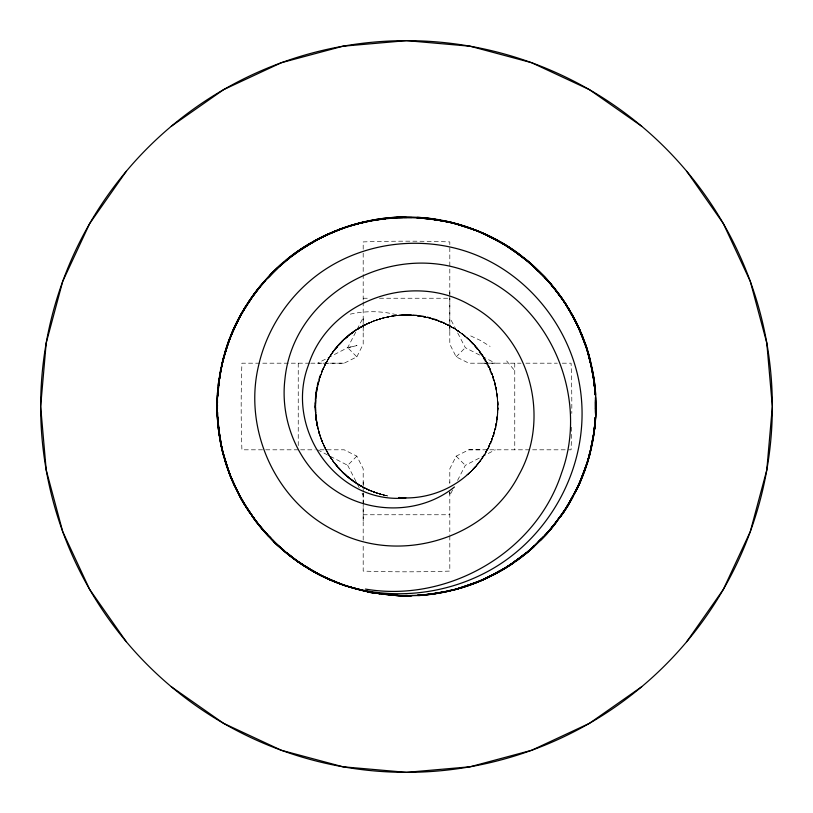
<?xml version="1.0" encoding="UTF-8"?>
<svg xmlns="http://www.w3.org/2000/svg" width="813" height="813" viewBox="0 0 813 813"><rect width="100%" height="100%" fill="white"/><g stroke="black" fill="none" stroke-linecap="round" stroke-linejoin="round"><path stroke-width="0.61" stroke-dasharray="4.07 3.05" d="M363.187 520.848L363.187 505.076M363.187 503.857L363.187 492.841M363.187 491.57L363.198 468.847L356.846 456.154L344.153 449.802L318.899 449.813M449.813 295.79L449.802 344.153L456.154 356.846L468.847 363.198L495.361 363.187L465.321 347.679L449.813 317.639M449.813 294.58L449.813 292.152M497.688 399.447L497.902 409.752L496.956 420.026C502.627 384.722 485.259 347.283 454.701 328.767C506.214 358.116 512.454 438.024 466.723 475.259C502.251 445.656 508.257 388.38 479.894 351.917C454.162 315.861 401.043 304.245 362.608 326.257C389.813 311.227 424.62 311.399 451.581 326.917L442.333 322.344L432.607 318.848L422.577 316.46M365.85 324.57C354.539 330.352 344.377 338.289 336.186 348.005C355.311 324.854 386.134 312.344 415.971 315.525C374.498 310.546 332.151 337.761 319.682 377.74L320.759 374.671C309.316 404.783 315.464 440.585 336.308 465.138C308.269 432.618 308.147 380.535 336.196 347.994L330.048 356.297L324.875 365.23L330.048 356.297M317.72 384.529C308.849 419.142 322.578 457.983 351.196 479.355L343.35 472.658L336.297 465.127C348.431 479.416 364.854 490.229 383.086 494.853M316.989 387.699L319.682 377.72M323.472 368.126L320.749 374.681L324.885 365.21M326.501 362.171L322.009 371.48L317.761 384.336C320.729 373.33 325.342 362.73 331.999 353.442L326.491 362.181C334.895 347.151 347.486 334.509 362.618 326.257L353.848 331.714M356.846 356.846L363.198 344.153L363.187 317.639L347.679 347.679L317.639 363.187L344.153 363.198L356.846 356.846L347.679 347.679L357.009 345.555L347.679 347.679M571.651 427.232A566.519 252.813 -90 0 1 571.082 449.813L468.847 449.802L456.154 456.154L449.802 468.847L449.813 484.518L449.813 481.957M457.597 480.371L465.321 465.321L495.361 449.813M452.597 490.005L449.813 495.361L449.813 491.743M330.169 356.104C294.387 405.799 325.424 483.786 385.392 495.361C292.731 474.721 292.589 338.818 385.016 317.598C477.15 294.316 538.785 415.301 465.788 476.144M481.997 458.136C489.67 446.693 494.792 433.644 496.956 420.036C493.654 441.154 483.013 461.215 466.753 475.178M475.686 466.316L481.987 458.146L477.77 463.827L468.512 473.735M338.452 345.383L331.989 353.452L343.391 340.301L353.858 331.704L345.759 338.117L338.452 345.383L345.759 338.117M317.639 449.813L347.679 465.321L356.846 456.154M456.154 356.846L465.321 347.679M466.713 475.158C500.351 447.059 507.739 393.949 483.684 357.425C461.754 321.846 414.193 305.698 375.139 320.586C290.932 350.047 298.056 475.93 385.199 495.31M465.94 476.012C510.401 440.372 507.424 364.498 460.249 332.497M466.56 475.28L470.849 471.499M351.236 333.625C362.293 325.393 375.088 319.631 388.584 316.806M359.61 327.974C388.279 310.647 426.388 310.871 454.711 328.777L445.636 323.838L429.294 317.924C456.042 324.783 479.03 344.275 490.168 369.539M359.803 327.852L368.96 323.096M378.391 319.458L388.38 316.846M381.673 318.472C424.101 305.729 473.136 328.869 490.249 369.732C506.265 405.199 496.397 450.189 466.591 475.32C498.288 448.695 507.139 399.772 487.251 363.543C468.146 326.379 421.967 306.592 381.876 318.411C293.778 341.988 293.747 470.961 381.836 494.578M350.281 314.143C366.267 310.627 383.035 310.84 398.797 315.363A91.463 91.463 0 0 1 460.26 332.507L451.571 326.917L442.323 322.344M395.372 315.718L398.594 315.383M363.187 298.239L369.468 298.239M379.508 298.239L448.563 298.239M309.59 363.187L241.918 363.187A566.519 252.813 -90 0 0 241.918 449.813L264.449 449.813M310.851 363.187L344.153 363.198M481.957 363.187L521.021 363.187M525.899 363.187L557.342 363.187M562.322 363.187L571.082 363.187A566.519 252.813 -90 0 1 571.803 413.411M265.699 449.813L298.239 449.813M300.647 449.813L315.21 449.813M363.187 514.761L449.813 514.761M468.847 449.802L481.957 449.813M402.008 315.149L412.343 315.22M405.646 315.038L415.961 315.525L429.305 317.924M415.961 315.525L426.164 317.172L436.093 319.956M384.143 495.127L387.588 495.95M387.415 495.889C376.643 493.572 366.348 489.274 357.019 483.42L365.982 488.501L375.474 492.536L385.362 495.483M385.159 495.442L372.273 491.316L382.039 494.629C346.236 485.056 318.564 451.977 315.434 415.057L316.979 425.26L319.672 435.24M470.737 335.921L480.707 340.586L490.097 346.399M372.263 491.306C357.344 485.158 344.082 475.168 334.143 462.455M343.36 472.668L351.216 479.365L359.753 485.117M351.216 479.365L357.009 483.41M456.154 456.154L465.321 465.321M470.89 341.541L477.8 349.204M334.275 462.617L341.054 470.392M506.672 360.962L513.714 369.468M338.696 467.882C329.529 457.587 322.68 445.341 318.706 432.13M479.782 351.765L485.473 360.372M359.295 487.871L347.679 465.321M362.08 493.217L363.187 495.361M322.151 441.866L326.674 451.134M488.806 366.622C494.711 379.071 497.841 392.74 497.963 406.51M316.989 425.28C314.275 411.774 314.519 397.709 317.771 384.325L315.83 394.478L315.058 404.762L315.444 415.077M315.83 418.502L317.029 425.484M514.761 363.187L514.761 449.813M449.813 294.479L449.813 241.918A566.519 252.813 0 0 0 363.187 241.918L363.187 251.928M449.813 298.239L449.813 331.043M449.813 492.048L449.813 534.781M449.813 536.001L449.813 571.082A566.519 252.813 0 0 1 363.187 571.082L363.187 543.541M363.187 253.158L363.187 300.759M363.187 301.857L363.187 331.043M363.187 481.957L363.187 488.267M363.187 493.308L363.187 542.322M298.239 363.187L298.239 448.563"/><path stroke-width="1.22" d="M217.478 404.884L217.173 413.624L218.27 423.553M217.782 396.144L219.032 381.246M595.106 418.502L594.669 428.593L591.559 444.721M595.543 408.411L595.482 397.069M595.136 417.77L594.618 429L593.185 436.357M595.543 409.041L595.523 397.821M594.405 427.74L593.947 434.04L590.645 448.827L593.541 436.642L594.415 426.693M594.679 423.959L595.136 417.658M595.502 412.618L595.492 400.026M219.124 378.512C207.854 451.53 243.351 528.46 306.237 567.25C362.11 603.337 436.967 601.508 493.623 568.155C551.001 534.283 586.63 467.709 581.6 401.083C576.874 334.661 531.072 273.615 467.882 251.939C414.213 233.677 351.236 244.51 308.442 282.223C283.574 303.96 265.78 333.554 258.534 365.799C243.087 430.443 276.318 503.023 336.704 531.651C400.118 564.639 486.499 539.019 519.029 474.67C551.62 416.663 529.283 335.261 469.416 304.733C411.612 271.41 328.584 300.729 308.351 365.311C284.398 428.512 336.846 504.568 405.839 497.963L398.97 497.526M594.74 422.953L595.177 417.973M595.502 414.244L595.502 401.785M219.063 382.151L217.122 401.002L217.457 408.573M219.317 379.641C225.486 334.214 249.235 291.298 284.56 262.02M594.394 426.886C587.189 510.554 516.814 583.521 433.42 593.541M594.71 424.406L595.665 416.978L595.512 408.238M218.351 388.004L217.356 395.525L217.478 403.096M218.687 385.504L219.185 381.744M219.51 379.244L219.845 376.734M220.171 374.234L221.004 367.974L228.636 341.257L235.404 326.298M218.331 387.659L217.478 396.348M218.677 385.189L219.022 382.71M219.551 379L219.896 376.531M220.242 374.051C224.195 349.936 233.087 326.287 246.563 305.84M219.48 378.787L219.927 376.328M220.374 373.878L223.057 359.122L231.847 333.086L238.636 319.722M591.081 447.201L589.405 455.88L580.218 482.109L574.344 493.288M589.384 455.981L592.718 438.817M590.096 451.296L587.901 461.154L577.952 487.109L573.622 494.812M590.096 451.225L587.22 463.39L577.088 488.928L569.608 501.916M225.15 351.663C248.758 270.648 330.576 212.66 414.833 217.223C499.172 220.079 575.574 285.038 591.966 367.811C610.035 450.239 565.97 540.33 489.812 576.661C417.719 612.596 323.604 596.386 269.296 536.458M236.441 323.991L240.089 315.942L255.119 292.568L262.609 284.011M239.774 317.497L244.296 308.594L252.233 297.375M580.299 481.916L567.565 506.265L562.433 513.349M573.165 495.524L567.291 506.702L558.358 518.938M572.382 497.007L564.324 511.316L555.807 522.292M568.358 504.08L563.368 512.739L546.346 534.314L538.186 542.037L547.291 533.277L550.391 529.283M247.924 303.747L250.638 299.55M252 297.456L260.333 286.583M126.239 171.34L89.664 223.575L62.713 281.369L46.209 342.974L40.65 406.5L46.209 470.026L62.713 531.631L89.664 589.425L126.239 641.66M686.761 641.66L723.336 589.425L750.287 531.631L766.791 470.026L772.35 406.5L766.791 342.974L750.287 281.369L723.336 223.575L686.761 171.34M253.676 295.332L260.17 286.156L265.343 280.729M554.364 524.466L547.952 532.098M555.838 522.444L560.97 515.371M556.122 522.007L550.909 529.141L544.7 535.442M551.936 527.281L553.49 525.289M269.255 276.41L277.263 268.381M262.802 283.767L265.282 280.952M268.575 277.192L273.514 271.562M267.924 278.016L279.123 266.258L288.95 258.554M543.592 536.57L532.261 548.196L528.287 551.234M541.163 539.039L531.417 548.948L509.233 565.685L497.038 572.342M534.527 545.513L527.241 552.505L521.062 556.895M533.643 546.336L526.387 553.206L514.121 561.824M286.44 260.333L290.19 256.949A189.459 189.459 0 0 1 311.633 242.498M280.15 265.922L282.07 264.286M290.627 256.979C316.186 237.183 347.06 223.626 379.193 219.469M293.869 254.703L300.749 249.306L315.922 240.618M526.306 552.759L510.442 564.903L502.8 569.161M465.798 476.133C447.394 491.763 422.811 499.639 398.756 497.637M515.909 560.543L504.578 568.592L495.574 573.175M511.052 563.978L503.908 568.998L493.867 574.069M171.34 126.239L223.575 89.664L281.369 62.713L342.974 46.209L406.5 40.65L470.026 46.209L531.631 62.713L589.425 89.664L641.66 126.239M641.66 686.761L589.425 723.336L531.631 750.287L470.026 766.791L406.5 772.35L342.974 766.791L281.369 750.287L223.575 723.336L171.34 686.761A365.85 365.85 0 0 1 281.369 62.713A365.85 365.85 0 0 1 766.791 470.026A365.85 365.85 0 0 1 171.34 686.761M454.416 487.017C420.931 514.101 370.809 514.355 335.454 490.646C299.204 466.906 279.784 421.967 284.926 379.244C293.269 294.093 390.413 241.441 468.156 271.735C548.023 298.442 590.268 395.037 561.57 472.993C535.726 552.891 447.455 603.104 365.433 589.069M290.19 256.949C317.822 236.309 350.545 222.071 385.027 218.667M294.438 253.737L317.71 239.134L342.862 228.047L358.513 223.717M318.096 239.378L324.6 235.658L350.179 225.608L358.696 223.626M496.255 572.799L486.428 578.277L460.737 588.033L454.64 589.374M498.43 571.59L500.615 570.37M494.822 573.551C471.316 586.529 444.538 593.998 417.709 595.116L423.939 594.689M489.954 576.041L479.822 581.193L453.481 590.045L438.563 592.707M491.641 575.198L479.365 581.386L453.308 590.086M360.921 223.057L369.346 220.719L379.254 219.48M361.124 223.057L376.937 219.358L384.407 218.738M444.884 591.539L433.908 593.968L427.679 594.415M447.323 591L452.201 589.913M436.093 593.165L426.124 594.943L418.553 595.167M387.527 218.301L402.628 217.549M430.941 593.876L418.563 595.573L412.323 595.523M389.386 218.311L394.366 217.894M399.346 217.478L411.805 217.508M412.73 595.502L406.5 595.959A189.459 189.459 0 0 0 411.439 595.899M411.398 595.492L403.837 595.939L389.996 594.73M407.526 595.523L398.787 595.797L388.858 594.669M418.766 595.167L426.256 594.923M407.191 595.512L398.35 595.787L389.569 594.76M416.52 217.549L436.551 219.937M397.333 595.39L391.083 595.329L382.445 593.988M405.352 217.478L396.612 217.305L389.173 218.23L398.004 217.234L406.835 217.488M417.841 217.732L431.479 219.093M416.937 217.772L425.778 218.026L440.697 220.669M418.034 217.894L424.264 218.27M426.764 218.423C449.813 220.963 472.841 227.386 493.237 238.585M386.226 594.394C360.332 592.037 334.732 583.744 312.426 570.37M380.169 593.683L371.48 592.697L364.234 590.777M382.649 593.968L386.378 594.384M379.539 593.581L370.758 592.555L343.929 585.33A189.459 189.459 0 0 1 333.533 581.346M382.049 593.876L385.809 594.313M439.05 220.313C474.253 226.055 507.952 242.518 533.938 266.989M379.976 593.602C353.208 590.208 327.019 580.594 304.56 565.645M433.939 219.51L436.408 219.917M438.868 220.333L451.185 222.386L477.353 230.79L485.209 234.642M443.187 221.106L453.136 222.874L479.497 231.664L485.127 234.52M361.826 590.136L344.915 585.665L319.641 574.872L311.115 569.659M487.444 235.74L502.028 242.884L506.143 245.709M487.383 235.668L504.284 244.225L515.625 252.254M333.33 581.254C273.148 556.112 228.575 498.725 219.073 434.203C211.156 379.285 228.362 321.806 265.19 280.302C334.57 200.161 467.414 196.024 540.574 273.138M495.432 239.774L508.613 246.908L515.615 252.142M304.784 565.919L299.336 562.738L286.511 552.484M306.968 567.189L310.241 569.1M308.991 568.358L296.196 560.543L286.603 552.555M302.477 564.252C279.723 549.771 260.17 529.842 246.288 506.712M508.206 247.122L513.359 250.658M515.422 252.071L527.444 260.973M518.714 254.439L526.966 260.272L537.921 270.739M517.617 253.646L530.625 263.361L541.204 273.981M284.54 550.899L277.629 545.381L272.467 539.832M283.717 550.157L275.079 542.962L270.068 537.383M535.818 268.686C556.377 287.274 572.332 311.074 582.23 336.958M529.273 262.67L533.867 266.908M536.61 269.449L544.873 277.081L549.578 282.914M540.665 273.361L547.058 279.469L564.131 301.389L569.1 310.19M544.73 277.518L550.025 282.822L554.486 288.839M266.634 533.765C236.481 501.021 218.362 456.957 217.63 412.354M270.749 537.982L258.707 525.035L253.697 517.749M542.261 274.977C567.687 300.688 585.299 334.255 591.966 369.783M252.294 516.56A189.459 189.459 0 0 0 256.735 522.535L265.058 531.814M551.936 285.83L553.501 287.772M555.858 290.688L562.139 298.462L569.13 310.292M558.216 293.859L566.407 304.885L572.322 315.891M252.264 515.676L242.955 502.149L235.729 487.404M256.715 522.515L241.512 499.629L235.638 487.2M244.987 504.578C231.4 483.196 222.721 458.552 219.378 433.492M570.401 312.436L576.122 322.111L586.549 347.537L590.167 362.09M570.35 312.385L571.59 314.58M572.83 316.785C584.811 337.954 592.108 361.988 594.455 386.175M573.5 318.086L579.425 329.092L588.805 354.915L591.071 365.931M234.622 485.137L230.729 477.19L222.274 450.727L221.055 443.248M234.571 484.944L229.774 474.782L221.756 448.491L220.252 438.614M583.206 339.285L586.132 346.277L593.012 373.197L594.445 387.018M590.777 364.509L593.673 379.183M591.569 368.38L594.344 381.836L595.065 394.305M592.362 372.242L595.197 389.498L595.279 394.498L594.699 389.529M219.012 430.778L217.691 416.988M219.419 433.278L219.825 435.768M220.232 438.258L220.648 440.758M219.124 431.205L217.599 417.577M219.5 433.675L219.876 436.144M218.687 427.282L219.104 431.002M593.927 381.663L594.415 386.632M594.659 389.122L595.157 394.092M594.74 389.945L595.116 394.986M595.949 408.217A189.459 189.459 0 0 1 595.238 423.024M594.872 426.734A189.459 189.459 0 0 1 594.598 429.193M593.144 439.01A189.459 189.459 0 0 1 587.321 463.044M586.569 465.412A189.459 189.459 0 0 1 578.937 484.985M572.84 497.19A189.459 189.459 0 0 1 560.34 517.078M556.641 522.058A189.459 189.459 0 0 1 540.31 540.625M534.019 546.621A189.459 189.459 0 0 1 516.712 560.604M513.664 562.738A189.459 189.459 0 0 1 510.574 564.811M506.397 567.484A189.459 189.459 0 0 1 492.404 575.37M483.44 579.628A189.459 189.459 0 0 1 480.026 581.112M477.739 582.057A189.459 189.459 0 0 1 460.239 588.175M457.851 588.866A189.459 189.459 0 0 1 454.264 589.842M448.237 591.305A189.459 189.459 0 0 1 433.654 593.998M431.205 594.344A189.459 189.459 0 0 1 427.516 594.791M421.337 595.38A189.459 189.459 0 0 1 418.868 595.553M331.247 580.37A189.459 189.459 0 0 1 327.852 578.856M322.253 576.193A189.459 189.459 0 0 1 308.178 568.45M306.074 567.149A189.459 189.459 0 0 1 301.897 564.466M298.818 562.383A189.459 189.459 0 0 1 296.786 560.95M294.773 559.507A189.459 189.459 0 0 1 274.011 541.925M268.798 536.621A189.459 189.459 0 0 1 259.042 525.452M250.16 513.511A189.459 189.459 0 0 1 239.276 495.544M234.835 486.662A189.459 189.459 0 0 1 224.774 460.067M224.083 457.678A189.459 189.459 0 0 1 219.744 438.39M219.347 435.941A189.459 189.459 0 0 1 218.971 433.492M218.484 429.792A189.459 189.459 0 0 1 218.189 427.333M217.823 423.634A189.459 189.459 0 0 1 217.061 408.827M217.457 393.949A189.459 189.459 0 0 1 217.854 389.01M218.23 385.321A189.459 189.459 0 0 1 219.388 376.765M219.795 374.315A189.459 189.459 0 0 1 220.953 368.228M221.461 365.799A189.459 189.459 0 0 1 222.599 360.962M223.209 358.563A189.459 189.459 0 0 1 229.642 338.564M231.959 332.802A189.459 189.459 0 0 1 243.046 310.698M244.957 307.507A189.459 189.459 0 0 1 246.939 304.357M248.29 302.273A189.459 189.459 0 0 1 260.018 286.349M269.896 275.221A189.459 189.459 0 0 1 277.822 267.436M279.652 265.77A189.459 189.459 0 0 1 283.381 262.508M286.227 260.109A189.459 189.459 0 0 1 288.158 258.544M313.798 241.268A189.459 189.459 0 0 1 315.962 240.069M318.157 238.9A189.459 189.459 0 0 1 365.647 221.502M382.75 218.534A189.459 189.459 0 0 1 395.047 217.386M417.343 217.356A189.459 189.459 0 0 1 430.88 218.616M433.329 218.951A189.459 189.459 0 0 1 435.788 219.317M438.237 219.723A189.459 189.459 0 0 1 440.676 220.15M443.115 220.618A189.459 189.459 0 0 1 472.861 229.042M476.327 230.384A189.459 189.459 0 0 1 493.206 238.046M495.402 239.195A189.459 189.459 0 0 1 497.586 240.374M502.983 243.443A189.459 189.459 0 0 1 520.442 255.13M528.216 261.308A189.459 189.459 0 0 1 562.992 299.712M564.374 301.765A189.459 189.459 0 0 1 566.407 304.885M568.368 308.046A189.459 189.459 0 0 1 569.649 310.18M570.889 312.324A189.459 189.459 0 0 1 580.309 331.104M581.285 333.391A189.459 189.459 0 0 1 582.687 336.836M584.872 342.639A189.459 189.459 0 0 1 589.953 359.173M593.51 376.165A189.459 189.459 0 0 1 594.842 385.951M595.207 389.64A189.459 189.459 0 0 1 595.583 394.59M385.453 218.697L381.734 219.164L385.464 218.727"/></g></svg>
